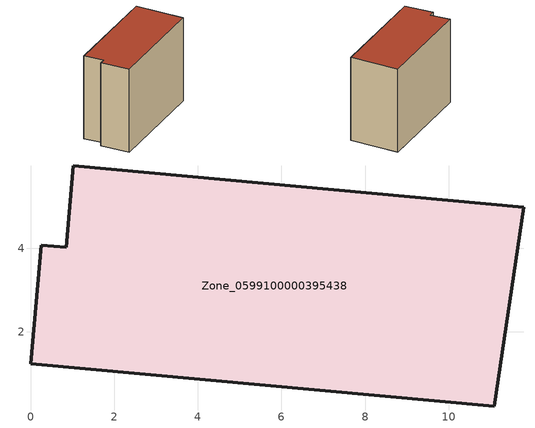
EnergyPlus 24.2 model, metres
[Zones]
Zone_0599100000395438
 floor ground (C_G): 11.8,4.98 11.1,0.22 0,1.24 0.26,4.07 0.85,4.02 1.02,5.96 z0
 wall outside (C_F): 11.1,0.22 11.8,4.98 1.02,5.96 0.85,4.02 0.26,4.07 0,1.24 11.1,0.22 z0:8.34
 roof outside (C_R): 0,1.24 11.1,0.22 11.8,4.98 1.02,5.96 0.85,4.02 0.26,4.07 z8.34
[BUILDING]
Pand.0599100000395438: North Axis=0; Terrain=City; Loads Convergence Tolerance Value=0.04; Temperature Convergence Tolerance Value=0.4; Solar Distribution=FullExterior; Maximum Number of Warmup Days=25; Minimum Number of Warmup Days=1
[Site:Location]
Rotterdam.The.Hague.AP_ZH_NLD Design_Conditions: Latitude=51.96; Longitude=4.45; Time Zone=1; Elevation=-4.5
[SITE:GROUNDTEMPERATURE:BUILDINGSURFACE]
18, 18, 18, 18, 18, 18, 18, 18, 18, 18, 18, 18
[MATERIAL] Thermal Absorptance=0.9; Solar Absorptance=0.7; Visible Absorptance=0.7
Name | Roughness | Thickness | Conductivity | Density | Specific Heat
G.TI.1992-2005 | MediumSmooth | 0.15 | 0.06 | 540 | 1210
F.TI.1992-2005 | Rough | 0.3 | 0.12 | 1920 | 840
R.TI.1992-2005 | MediumRough | 0.2 | 0.08 | 1500 | 1000
[CONSTRUCTION]
C_G: G.TI.1992-2005
C_F: F.TI.1992-2005
C_R: R.TI.1992-2005
[ZONE]
Zone_0599100000395438: Type=1; Multiplier=1; Ceiling Height=Autocalculate; Volume=Autocalculate; Floor Area=autocalculate; Part of Total Floor Area=Yes
[ZONEINFILTRATION:DESIGNFLOWRATE]
Infil_Zone_0599100000395438: Zone or ZoneList or Space or SpaceList=Zone_0599100000395438; Schedule=AlwaysOn; Design Flow Rate Calculation Method=Flow/Area; Flow Rate per Floor Area=0.0015; Constant Term Coefficient=1; Temperature Term Coefficient=0; Velocity Term Coefficient=0; Velocity Squared Term Coefficient=0
[HVACTEMPLATE:ZONE:IDEALLOADSAIRSYSTEM]
Zone_0599100000395438: Maximum Heating Supply Air Temperature=50; Minimum Cooling Supply Air Temperature=13; Maximum Heating Supply Air Humidity Ratio=0.0156; Minimum Cooling Supply Air Humidity Ratio=0.0077; Heating Limit=NoLimit; Cooling Limit=NoLimit; Dehumidification Control Type=ConstantSensibleHeatRatio; Cooling Sensible Heat Ratio=0.7; Dehumidification Setpoint=60; Humidification Control Type=None; Humidification Setpoint=30; Outdoor Air Method=None; Outdoor Air Flow Rate per Person=0.00944; Outdoor Air Flow Rate per Zone Floor Area=0; Outdoor Air Flow Rate per Zone=0; Demand Controlled Ventilation Type=None; Outdoor Air Economizer Type=NoEconomizer; Heat Recovery Type=None; Sensible Heat Recovery Effectiveness=0.7; Latent Heat Recovery Effectiveness=0.65
[ZONECONTROL:THERMOSTAT]
ThermostatControl_Zone_0599100000395438: Zone or ZoneList=Zone_0599100000395438; Control Type Schedule=DualSetpointControlType; Control 1=Thermostat_Zone_0599100000395438; Temperature Difference Between Cutout And Setpoint=0
[THERMOSTATSETPOINT:DUALSETPOINT]
Thermostat_Zone_0599100000395438: Heating Setpoint Temperature Schedule=HeatingSetpoint_Zone_0599100000395438; Cooling Setpoint Temperature Schedule=CoolingSetpoint_Zone_0599100000395438
[SCHEDULE:COMPACT]
HeatingSetpoint_Zone_0599100000395438: Through: 12/31, For: AllDays, Until: 24:00, 21
CoolingSetpoint_Zone_0599100000395438: Through: 12/31, For: AllDays, Until: 24:00, 24
DualSetpointControlType: Through: 12/31, For: AllDays, Until: 24:00, 4
AlwaysOn: Through: 12/31, For: AllDays, Until: 24:00, 1
